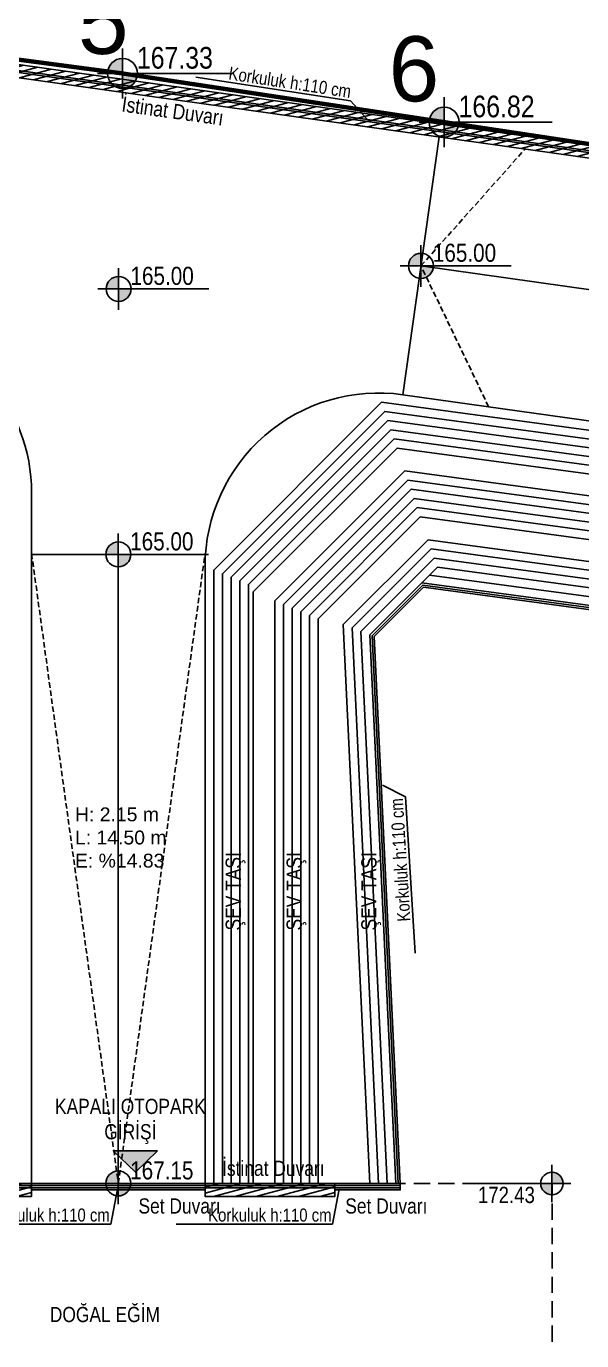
# Model space of a CAD drawing. Header units: millimetres. Extents: x 82776 to 137242, y 11666 to 27998.
# Drawn here: x 90394 to 90714, y 12938 to 13695 of the extents above; entities that cross this region are included whole.
import ezdxf
from ezdxf import colors
from ezdxf.entities.mleader import LeaderData, LeaderLine
from ezdxf.math import Vec2, Vec3
from ezdxf.xclip import XClip

# ---------------------------------------------------------------- set-up
doc = ezdxf.new("R2010")
doc.units = ezdxf.units.MM
doc.header["$XCLIPFRAME"] = 0
doc.linetypes.add('( Hidden )', pattern=[0.375, 0.25, -0.125])
doc.linetypes.add('ACAD_ISO03W100', pattern=[30, 12, -18])
for name, color, linetype in [('0_IFC_Elevation_2', 31, 'Continuous'), ('0_IFC_Elevation_3', 21, 'Continuous'), ('0_IFC_Elevation_4', 11, 'Continuous'), ('0_IFC_Elevation_5', 252, 'Continuous'), ('0_IFC_Hatch', 250, 'Continuous'), ('0_IFC_Notation_Level_200', 160, 'Continuous'), ('0_IFC_Parsel Sınırı', 191, 'ACAD_ISO03W100'), ('0_IFC_Text_Explanation_200', 231, 'Continuous'), ('0_IFC_Text_Explanation_50', 231, 'Continuous'), ('2_IFC_Handrail', 181, 'Continuous')]:
    doc.layers.add(name, color=color, linetype=linetype)
doc.styles.add('IFC_TEXT', font='ARIALN.TTF')
doc.styles.get("Standard").update_dxf_attribs({"font": 'arial.ttf'})

# ---------------------------------------------------------------- blocks, each defined once
blk = doc.blocks.new('ARAZİYOLLAR_2')
at = {"layer": '0_IFC_Parsel Sınırı', "linetype": 'Continuous', "ltscale": 5, "const_width": 10, "elevation": 3462.4}
blk.add_lwpolyline([(5323.2, -760.4), (5322.3, -1259.6), (5325.1, -2776.6), (5018.8, -2728.2), (5032, -4366.9), (5024.5, -5117), (5019.3, -5645.1), (7326.4, -6140.9), (7306.8, -6222.6), (6955.6, -6856.3), (5972.9, -8325.1), (6123, -8355.3), (6103.7, -8389.3), (5666.1, -9177.7), (2891.3, -8408.4), (-1.4, -8102.4), (-301.4, -7769.4), (-295.7, -5423), (-290.7, -3181.4), (-205.1, -2247.2), (0, 0), (1862.5, -268.3), (3023.4, -433)], close=True, dxfattribs=at)
at = {"layer": '0_IFC_Parsel Sınırı'}
for p in [(5032, -4366.9), (5024.5, -5117)]:
    blk.add_point(p, dxfattribs=at)
for s, p in [('5', (5062.2, -4259)), ('6', (5054.1, -4983.6))]:
    blk.add_text(s, height=150, rotation=278.0307, dxfattribs=at).set_placement(p)
blk = doc.blocks.new('VP BLOK YERLERİ')
at = {"layer": '0_IFC_Elevation_5', "linetype": '( Hidden )', "ltscale": 150, "elevation": 349592}
blk.add_lwpolyline([(6017.4, 998.9), (6017.4, 998.9), (6017.4, 1813.9), (4017.4, 1813.9), (4017.4, 998.9)], dxfattribs=at)
blk = doc.blocks.new('OK')
at = {"layer": '0_IFC_Text_Explanation_50'}
h = blk.add_hatch(color=256, dxfattribs=at)
h.dxf.hatch_style = 1
h.paths.add_polyline_path([(90, 47.4), (0, 0), (44.1, -91.7)])
blk.add_lwpolyline([(90, 47.4), (0, 0), (44.1, -91.7), (90, 47.4)], dxfattribs=at)
blk = doc.blocks.new('VP_GORUNUS YAZILARI')
at = {"xscale": -0.7000000000000007, "yscale": 0.7, "zscale": 0.7, "rotation": 251.716691735321}
blk.add_blockref('OK', (3560.2, -3325, 3462.4), dxfattribs=at)
at = {"layer": '0_IFC_Text_Explanation_200', "insert": (3746.6, -3155.8, 3462.4), "char_height": 35, "attachment_point": 3, "style": 'IFC_TEXT'}
blk.add_mtext_dynamic_manual_height_columns('\\pxqc;KAPALI OTOPARK GİRİŞİ', width=396.118, gutter_width=972000, heights=[0], dxfattribs=at)
blk = doc.blocks.new('0_IFC_NOTATION_LEVEL_200')
at = {"layer": '0_IFC_Notation_Level_200'}
h = blk.add_hatch(color=256, dxfattribs=at)
h.dxf.hatch_style = 1
h.paths.add_polyline_path([(0, 0), (0, 576, 0.414214), (-576, 0)])
h.paths.add_polyline_path([(0, -576, 0.414214), (576, 0), (0, 0)])
for p, q in [((0, 960), (0, -960)), ((0, 0), (-960, 0)), ((0, 0), (4154, 0))]:
    blk.add_line(p, q, dxfattribs=at)
blk.add_circle((0, 0), 576, dxfattribs=at)
at = {"layer": '0_IFC_Notation_Level_200', "style": 'IFC_TEXT'}
for tag, p in [('LEVEL_ABOVE', (549, 185)), ('LEVEL_BELOW', (549, -1005))]:
    blk.add_attdef(tag, p, '', height=800, dxfattribs=at)
blk = doc.blocks.new('BLOK KOSE KOTLARI')
ref = blk.add_blockref('0_IFC_NOTATION_LEVEL_200', (3609.7, 2248.7, -348766.2), dxfattribs=dict(xscale=0.06, yscale=0.06, zscale=0.06))
ref.add_attrib('LEVEL_ABOVE', '167.33', (3643, 2259.8, -348766.2), dxfattribs={"layer": '0_IFC_Notation_Level_200', "height": 50, "rotation": 0, "style": 'IFC_TEXT'})
ref = blk.add_blockref('0_IFC_NOTATION_LEVEL_200', (4351.4, 2136.5, -345303.8), dxfattribs=dict(xscale=0.06, yscale=0.06, zscale=0.06))
ref.add_attrib('LEVEL_ABOVE', '166.82', (4384.7, 2147.6, -345303.8), dxfattribs={"layer": '0_IFC_Notation_Level_200', "height": 50, "rotation": 0, "style": 'IFC_TEXT'})
ref = blk.add_blockref('0_IFC_NOTATION_LEVEL_200', (4600, -310, -108.6), dxfattribs=dict(xscale=-0.045, yscale=0.045, zscale=0.045))
ref.add_attrib('LEVEL_BELOW', '172.43', (4429.2, -355.2, -108.6), dxfattribs={"layer": '0_IFC_Notation_Level_200', "height": 37.5, "style": 'IFC_TEXT'})
blk = doc.blocks.new('VP_SETLER')
at = {"layer": '0_IFC_Elevation_5'}
h = blk.add_hatch(dxfattribs=at)
h.set_pattern_fill('ANSI31', color=256, scale=4, angle=330)
h.set_pattern_definition([(15, (-100433.742, -46815.495), (-3.2870019, 12.267258), [])])
edge = h.paths.add_edge_path()
edge.add_line((1387.7, -195.1), (1384.4, -224.9))
edge.add_line((1384.4, -224.9), (1957.7, -304.7))
edge.add_line((1957.7, -304.7), (1867.1, -600.8))
edge.add_line((1867.1, -600.8), (4793.3, -1013.8))
edge.add_arc((4835.3, -716.8), 300, 261.9657, 339.8404)
edge.add_line((5116.9, -820.2), (5291.9, -343.5))
edge.add_arc((5855.1, -550.3), 600, 82.069, 159.8404, ccw=False)
edge.add_line((5937.9, 44), (6063.2, 385.3))
edge.add_line((6063.2, 385.3), (6625.1, 179))
edge.add_line((6625.1, 179), (6635.5, 207.2))
edge.add_line((6635.5, 207.2), (6045.4, 423.8))
edge.add_line((6045.4, 423.8), (5917.9, 76.6))
edge.add_arc((5855.1, -550.3), 630, 84.2792, 159.8404)
edge.add_line((5263.7, -333.2), (5088.7, -809.8))
edge.add_arc((4835.3, -716.8), 270, 261.9657, 339.8404, ccw=False)
edge.add_line((4797.5, -984.1), (1906.1, -576))
edge.add_line((1906.1, -576), (1996.7, -279.8))
edge.add_line((1996.7, -279.8), (1387.7, -195.1))
h = blk.add_hatch(dxfattribs=at)
h.set_pattern_fill('ANSI31', color=256, scale=4, angle=-30)
h.set_pattern_definition([(15, (-100433.742, -46815.495), (-3.2870019, 12.267258), [])])
h.paths.add_polyline_path([(3021.4, -3350.9), (3320.8, -3350.9), (3320.8, -3380.9), (3021.4, -3380.9)])
h = blk.add_hatch(dxfattribs=at)
h.set_pattern_fill('ANSI31', color=256, scale=4, angle=-30)
h.set_pattern_definition([(15, (-99734.395, -46815.495), (-3.2870019, 12.267258), [])])
h.paths.add_polyline_path([(3720.8, -3350.9), (4020.1, -3350.9), (4020.1, -3380.9), (3720.8, -3380.9)])
at = {"layer": '0_IFC_Hatch'}
h = blk.add_hatch(color=255, dxfattribs=at)
h.dxf.hatch_style = 1
edge = h.paths.add_edge_path()
edge.add_line((6629.5, 190.7), (6055.8, 401.3))
edge.add_line((6055.8, 401.3), (5929.6, 57.7))
edge.add_arc((5855.1, -550.3), 612.5, 83.0138, 159.501)
edge.add_line((5281.4, -335.8), (5105.1, -815.9))
edge.add_arc((4835.3, -716.8), 287.5, 261.9921, 339.8404, ccw=False)
edge.add_line((4795.2, -1001.5), (1882.9, -591.8))
edge.add_line((1882.9, -591.8), (1974, -294.3))
edge.add_line((1974, -294.3), (1385.8, -212.5))
edge.add_line((1385.8, -212.5), (1386.3, -207.5))
edge.add_line((1386.3, -207.5), (1980.5, -290.2))
edge.add_line((1980.5, -290.2), (1889.4, -587.6))
edge.add_line((1889.4, -587.6), (4795.9, -996.5))
edge.add_arc((4835.3, -716.8), 282.5, 261.9921, 339.8404)
edge.add_line((5100.5, -814.1), (5276.7, -334.1))
edge.add_arc((5855.1, -550.3), 617.5, 83.3819, 159.5023, ccw=False)
edge.add_line((5926.3, 63.1), (6052.8, 407.8))
edge.add_line((6052.8, 407.8), (6631.2, 195.4))
edge.add_line((6631.2, 195.4), (6629.5, 190.7))
h = blk.add_hatch(color=255, dxfattribs=at)
h.dxf.hatch_style = 1
h.paths.add_polyline_path([(3021.4, -3355.9), (3320.8, -3355.9), (3320.8, -3360.9), (3021.4, -3360.9)])
h = blk.add_hatch(color=255, dxfattribs=at)
h.dxf.hatch_style = 1
h.paths.add_polyline_path([(3720.8, -3355.9), (4020.1, -3355.9), (4020.1, -3360.9), (3720.8, -3360.9)])
at = {"layer": '0_IFC_Elevation_2'}
blk.add_lwpolyline([(1387.7, -195.1), (1384.4, -224.9), (1957.7, -304.7), (1867.1, -600.8), (4793.3, -1013.8, 0.353504), (5116.9, -820.2), (5291.9, -343.5, -0.352997), (5937.9, 44), (6063.2, 385.3), (6625.1, 179), (6635.5, 207.2), (6045.4, 423.8), (5917.9, 76.6, 0.342188), (5263.7, -333.2), (5088.7, -809.8, -0.353504), (4797.5, -984.1), (1906.1, -576), (1996.7, -279.8)], format="xyb", close=True, dxfattribs=at)
for points in [[(3021.4, -3350.9), (3320.8, -3350.9), (3320.8, -3380.9), (3021.4, -3380.9)], [(3720.8, -3350.9), (4020.1, -3350.9), (4020.1, -3380.9), (3720.8, -3380.9)]]:
    blk.add_lwpolyline(points, close=True, dxfattribs=at)
at = {"layer": '0_IFC_Elevation_3'}
for points in [[(1867.1, -600.8), (4793.3, -1013.8, 0.353504), (5116.9, -820.2), (5291.9, -343.5, -0.414214), (6061.9, 12.9), (7397.6, -477.4, 0.336319), (7571, -424.4)], [(8113.6, -1379.4), (6136.7, -653.7, 0.414214), (5751.7, -831.9), (5680.1, -1027, -0.353504), (4709.5, -1607.9), (4176.7, -1532.7, 0.455907), (3720.8, -1928.8), (3720.8, -3350.9), (3320.8, -3350.9), (3320.8, -1759.4, 0.373714), (2976.7, -1363.4), (1252.3, -1120, -0.418431), (743.3, -433.5), (793.3, -112.3)]]:
    blk.add_lwpolyline(points, format="xyb", dxfattribs=at)
at = {"layer": '0_IFC_Elevation_4'}
for points in [[(3320.8, -3350.9), (3720.8, -3350.9), (3720.8, -3365.9), (3320.8, -3365.9)], [(4020.1, -3350.9), (4170.7, -3350.9), (4170.7, -3365.9), (4020.1, -3365.9)]]:
    blk.add_lwpolyline(points, close=True, dxfattribs=at)
at = {"layer": '0_IFC_Elevation_5'}
blk.add_lwpolyline([(4218.6, -1235.7), (4751.4, -1310.9, 0.353504), (5398.5, -923.6), (5573.5, -446.9, -0.414214), (5958.5, -268.7), (7294.2, -759.1, 0.43704), (7882.5, -458.6, 0.41792)], format="xyb", dxfattribs=at)
for points in [[(6182.5, -691.8), (6137.6, -675.3), (5767.6, -846.6), (5618.8, -1188.3), (5377, -1461.3), (5048.5, -1674.3), (4127.9, -1550), (3740.8, -1937.1), (3740.8, -3350.9)], [(3760.8, -3350.9), (3760.8, -1945.4), (4135.1, -1571.1), (5053.2, -1695.1), (5390.2, -1476.6), (5635.9, -1199.2), (5782.9, -861.5), (6138.5, -696.9), (6174.4, -710.1)], [(6166.4, -728.5), (6139.4, -718.6), (5798.2, -876.5), (5653, -1210), (5403.4, -1491.9), (5057.9, -1715.9), (4142.2, -1592.3), (3780.8, -1953.7), (3780.8, -3350.9)], [(6158.4, -746.8), (6140.3, -740.2), (5813.5, -891.5), (5670, -1220.9), (5416.5, -1507.2), (5062.5, -1736.7), (4149.3, -1613.4), (3800.8, -1962), (3800.8, -3350.9)], [(3820.8, -3350.9), (3820.8, -1970.2), (4156.5, -1634.5), (5067.2, -1757.5), (5429.7, -1522.5), (5687.1, -1231.8), (5828.8, -906.4), (6141.2, -761.8), (6150.3, -765.2)], [(3831.8, -3350.9), (3831.8, -1987.5), (4163.6, -1655.7), (5071.9, -1778.4), (5442.9, -1537.8), (5704.2, -1242.7), (5844.1, -921.4), (6142, -783.5), (6142.3, -783.6)], [(6112.1, -852.4), (5855.1, -971.4), (5729.8, -1259), (5413, -1616.7), (5083.5, -1830.4), (4181.5, -1708.6), (3881.8, -2008.2), (3881.8, -3350.9)], [(6100, -880.1), (5870.4, -986.4), (5746.8, -1269.9), (5426.2, -1632), (5088.2, -1851.2), (4188.6, -1729.7), (3901.8, -2016.5), (3901.8, -3350.9)], [(6087.9, -907.7), (5885.7, -1001.3), (5763.9, -1280.8), (5439.4, -1647.3), (5092.8, -1872), (4195.7, -1750.8), (3921.8, -2024.8), (3921.8, -3350.9)], [(6075.8, -935.3), (5901, -1016.3), (5781, -1291.7), (5452.5, -1662.6), (5097.5, -1892.8), (4202.9, -1772), (3941.8, -2033.1), (3941.8, -3350.9)], [(4176.7, -1532.7), (4260.5, -938.6)], [(6063.7, -963), (5916.3, -1031.2), (5798.1, -1302.6), (5465.7, -1677.9), (5102.2, -1913.6), (4210, -1793.1), (3961.8, -2041.4), (3961.8, -3350.9)], [(6051.6, -990.6), (5931.6, -1046.2), (5815.1, -1313.5), (5478.9, -1693.2), (5106.8, -1934.4), (4217.1, -1814.3), (3981.8, -2049.7), (3981.8, -3350.9)], [(5370.6, -1823), (5118.5, -1986.5), (4235, -1867.1), (4039.5, -2062.6), (4100.7, -3350.9)], [(3720.8, -1900.9), (3320.8, -1900.9)], [(3520.8, -3350.9), (3520.8, -1900.9)], [(4120.7, -3350.9), (4059.9, -2070.5), (4242.1, -1888.3), (5123.2, -2007.3), (5321, -1879)], [(5271.4, -1935), (5127.8, -2028.1), (4249.3, -1909.4), (4080.3, -2078.4), (4140.7, -3350.9)], [(4160.7, -3350.9), (4100.7, -2086.3), (4256.4, -1930.6), (5132.5, -2048.9), (5221.8, -1991)], [(4220.9, -1966.1), (5134.5, -2089.5)], [(4238.6, -1948.4), (5137.2, -2069.7), (5172.3, -2047)]]:
    blk.add_lwpolyline(points, dxfattribs=at)
at = {"layer": '0_IFC_Elevation_5', "linetype": '( Hidden )', "ltscale": 50}
for points in [[(4374.7, -1560.7), (4218.6, -1235.7), (4458.6, -966.6)], [(3320.8, -1898.5), (3520.8, -3350.9), (3720.8, -1898.5)]]:
    blk.add_lwpolyline(points, dxfattribs=at)
at = {"layer": '2_IFC_Handrail'}
blk.add_lwpolyline([(6629.5, 190.7), (6055.8, 401.3), (5929.6, 57.7, 0.346707), (5281.4, -335.8), (5105.1, -815.9, -0.353374), (4795.2, -1001.5), (1882.9, -591.8), (1974, -294.3), (1385.8, -212.5), (1386.3, -207.5), (1980.5, -290.2), (1889.4, -587.6), (4795.9, -996.5, 0.353374), (5100.5, -814.1), (5276.7, -334.1, -0.344915), (5926.3, 63.1), (6052.8, 407.8), (6631.2, 195.4)], format="xyb", close=True, dxfattribs=at)
for points in [[(4165.7, -3350.9), (4105.8, -2088.3), (4222.6, -1971.4), (5130.6, -2094), (5819.4, -1316.2), (5935.4, -1049.9), (6053.7, -995.2)], [(4170.7, -3350.9), (4110.9, -2090.2), (4224.4, -1976.7), (5132.5, -2099.4), (5823.7, -1318.9), (5939.2, -1053.7), (6055.8, -999.7)], [(3320.8, -3355.9), (3720.8, -3355.9)], [(3320.8, -3360.9), (3720.8, -3360.9)], [(4020.1, -3355.9), (4170.7, -3355.9)], [(4020.1, -3360.9), (4170.7, -3360.9)]]:
    blk.add_lwpolyline(points, dxfattribs=at)
for points in [[(3021.4, -3355.9), (3320.8, -3355.9), (3320.8, -3360.9), (3021.4, -3360.9)], [(3720.8, -3355.9), (4020.1, -3355.9), (4020.1, -3360.9), (3720.8, -3360.9)]]:
    blk.add_lwpolyline(points, close=True, dxfattribs=at)
ref = blk.add_blockref('0_IFC_NOTATION_LEVEL_200', (4218.6, -1235.7), dxfattribs=dict(xscale=0.05, yscale=0.05, zscale=0.05))
ref.add_attrib('LEVEL_ABOVE', '165.00', (4246, -1226.4), dxfattribs={"layer": '0_IFC_Notation_Level_200', "height": 41.67, "style": 'IFC_TEXT'})
ref = blk.add_blockref('0_IFC_NOTATION_LEVEL_200', (3521.5, -1288.9), dxfattribs=dict(xscale=0.05, yscale=0.05, zscale=0.05))
ref.add_attrib('LEVEL_ABOVE', '165.00', (3548.8, -1279.6), dxfattribs={"layer": '0_IFC_Notation_Level_200', "height": 41.67, "style": 'IFC_TEXT'})
ref = blk.add_blockref('0_IFC_NOTATION_LEVEL_200', (3520.8, -1900.9), dxfattribs=dict(xscale=0.05, yscale=0.05, zscale=0.05))
ref.add_attrib('LEVEL_ABOVE', '165.00', (3548.1, -1891.6), dxfattribs={"layer": '0_IFC_Notation_Level_200', "height": 41.67, "style": 'IFC_TEXT'})
ref = blk.add_blockref('0_IFC_NOTATION_LEVEL_200', (3520.8, -3350.9), dxfattribs=dict(xscale=0.05, yscale=0.05, zscale=0.05))
ref.add_attrib('LEVEL_ABOVE', '167.15', (3548.1, -3341.6), dxfattribs={"layer": '0_IFC_Notation_Level_200', "height": 41.67, "style": 'IFC_TEXT'})
at = {"layer": '0_IFC_Text_Explanation_200', "char_height": 35, "attachment_point": 1, "style": 'IFC_TEXT'}
for s, width, gutter_width, insert, rotation in [('İstinat Duvarı', 275.849, 972000, (3531.8, -845.1), 352.0511), ('\\pxt3;ŞEV TAŞI', 439.524, 12.5, (3768.3, -2767.7), 90), ('\\pxt3;ŞEV TAŞI', 439.524, 12.5, (3908.8, -2767.7), 90), ('\\pxt3;ŞEV TAŞI', 439.524, 12.5, (4081.1, -2767.7), 90)]:
    blk.add_mtext_dynamic_manual_height_columns(s, width=width, gutter_width=gutter_width, heights=[0], dxfattribs=dict(at, insert=insert, rotation=rotation))
for s, width, insert in [('İstinat Duvarı', 275.849, (3760.1, -3298.4, 346129.7)), ('Set Duvarı', 275.849, (3567.3, -3385.3)), ('Set Duvarı', 275.849, (4044.1, -3385.3)), ('DOĞAL EĞİM', 511.412, (3362.8, -3635.5))]:
    blk.add_mtext_dynamic_manual_height_columns(s, width=width, gutter_width=972000, heights=[0], dxfattribs=dict(at, insert=insert))
at = {"layer": '0_IFC_Text_Explanation_50', "insert": (3420.8, -2484.1), "char_height": 32, "attachment_point": 1}
blk.add_mtext_dynamic_manual_height_columns('H: 2.15 m\\PL: 14.50 m\\PE: %14.83', width=511.412, gutter_width=972000, heights=[0], dxfattribs=at)
at = {"layer": '0_IFC_Text_Explanation_50'}
ml = blk.add_multileader_mtext('Standard', dxfattribs=at)
ml.set_content('Korkuluk h:110 cm', color=256, style='IFC_TEXT')
ml.set_leader_properties()
ml.build(insert=Vec2(0, 0))
ml.multileader.update_dxf_attribs({"text_right_attachment_type": 6, "dogleg_length": 0.36})
ctx = ml.context
ctx.base_point, ctx.char_height, ctx.plane_origin, ctx.plane_x_axis, ctx.plane_y_axis = Vec3(3778.6, -791.8), 30, Vec3(4001.1, -927.7), Vec3(0.988557, -0.150849), Vec3(0.150849, 0.988557)
ctx.right_attachment, ctx.text_align_type = 6, 2
notes = []
notes.append((ctx, [(1, (1, 1, 0), (4056.4, -855.2), (-0.988557, 0.150849), 0.36, [(0, [(4097.6, -900.5)], 0, [])])]))
ctx.mtext.insert, ctx.mtext.text_direction, ctx.mtext.rotation, ctx.mtext.alignment, ctx.mtext.flow_direction = Vec3(4059.5, -819.3), Vec3(0.988557, -0.150849), 6.131759, 3, 5
ml = blk.add_multileader_mtext('Standard', dxfattribs=at)
ml.set_content('Korkuluk h:110 cm', color=256, style='IFC_TEXT')
ml.set_leader_properties()
ml.build(insert=Vec2(0, 0))
ml.multileader.update_dxf_attribs({"text_right_attachment_type": 6, "dogleg_length": 0.36})
ctx = ml.context
ctx.base_point, ctx.char_height, ctx.plane_origin, ctx.plane_x_axis, ctx.plane_y_axis = Vec3(4179.6, -2744.5), 30, Vec3(4203, -2556.6), Vec3(-0.062255, 0.99806), Vec3(-0.99806, -0.062255)
ctx.right_attachment, ctx.text_align_type = 6, 2
notes.append((ctx, [(1, (1, 1, 0), (4182.6, -2459.5), (0.062255, -0.99806), 0.36, [(0, [(4126.4, -2431.2)], 0, [])])]))
ctx.mtext.insert, ctx.mtext.text_direction, ctx.mtext.rotation, ctx.mtext.alignment, ctx.mtext.flow_direction = Vec3(4146.8, -2464.1), Vec3(-0.062255, 0.99806), 1.633092, 3, 5
ml = blk.add_multileader_mtext('Standard', dxfattribs=at)
ml.set_content('Korkuluk h:110 cm', color=256, style='IFC_TEXT')
ml.set_leader_properties()
ml.build(insert=Vec2(0, 0))
ml.multileader.update_dxf_attribs({"text_right_attachment_type": 6, "dogleg_length": 0.36})
ctx = ml.context
ctx.base_point, ctx.char_height, ctx.plane_origin, ctx.plane_x_axis, ctx.plane_y_axis = Vec3(3219.2, -3423.9, 346238.3), 30, Vec3(3428.2, -3505.5, 346238.3), Vec3(1, -0.000712), Vec3(0.000712, 1)
ctx.right_attachment, ctx.text_align_type = 6, 2
notes.append((ctx, [(1, (1, 1, 0), (3503.4, -3444.8, 346238.3), (-1, 0.000712), 0.36, [(0, [(3519.5, -3359.9, 346238.3)], 0, [])])]))
ctx.mtext.insert, ctx.mtext.text_direction, ctx.mtext.rotation, ctx.mtext.alignment, ctx.mtext.flow_direction = Vec3(3501.1, -3408.8, 346238.3), Vec3(1, -0.000712), 6.282473, 3, 5
ml = blk.add_multileader_mtext('Standard', dxfattribs=at)
ml.set_content('Korkuluk h:110 cm', color=256, style='IFC_TEXT')
ml.set_leader_properties()
ml.build(insert=Vec2(0, 0))
ml.multileader.update_dxf_attribs({"text_right_attachment_type": 6, "dogleg_length": 0.36})
ctx = ml.context
ctx.base_point, ctx.char_height, ctx.plane_origin, ctx.plane_x_axis, ctx.plane_y_axis = Vec3(3730.7, -3423.9, 346238.3), 30, Vec3(3939.6, -3505.5, 346238.3), Vec3(1, -0.000712), Vec3(0.000712, 1)
ctx.right_attachment, ctx.text_align_type = 6, 2
notes.append((ctx, [(1, (1, 1, 0), (4014.9, -3444.8, 346238.3), (-1, 0.000712), 0.36, [(0, [(4030.9, -3359.9, 346238.3)], 0, [])])]))
ctx.mtext.insert, ctx.mtext.text_direction, ctx.mtext.rotation, ctx.mtext.alignment, ctx.mtext.flow_direction = Vec3(4012.5, -3408.8, 346238.3), Vec3(1, -0.000712), 6.282473, 3, 5
for ctx, leaders in notes:
    for number, flags, end, landing, length, lines in leaders:
        leader = LeaderData()
        leader.index, (leader.has_last_leader_line, leader.has_dogleg_vector, leader.attachment_direction) = number, flags
        leader.last_leader_point, leader.dogleg_vector, leader.dogleg_length = Vec3(end), Vec3(landing), length
        for number, points, colour, breaks in lines:
            line = LeaderLine()
            line.index, line.vertices, line.color, line.breaks = number, Vec3.list(points), colors.encode_raw_color(colour), breaks
            leader.lines.append(line)
        ctx.leaders.append(leader)
blk = doc.blocks.new('VAZIYET PLANI')
ref = blk.add_blockref('ARAZİYOLLAR_2', (720.3, 2186.1, -3462.4), dxfattribs=dict(rotation=81.96927943568697))
XClip(ref).set_block_clipping_path([(-2265.303593221, 407.7926608024), (-647.0130053807, -11062.3160780947), (8996.370837995, -9701.7537971335), (7378.0802501547, 1768.3549417636)])
for name, p in [('VP BLOK YERLERİ', (720.3, 2186.1, -3462.4)), ('VP_GORUNUS YAZILARI', (2216.9, 7350.9, -3462.4))]:
    blk.add_blockref(name, p)
blk.add_blockref('VP_SETLER', (2216.9, 7350.9))
blk.add_blockref('BLOK KOSE KOTLARI', (2137.6, 4310, 346238.3))

msp = doc.modelspace()

# ---------------------------------------------------------------- block references
at = {"xscale": 0.25, "yscale": 0.25, "zscale": 0.25}
msp.add_blockref('VAZIYET PLANI', (89012.66, 12028.62, -86559.56), dxfattribs=at)

doc.saveas('drawing.dxf')
